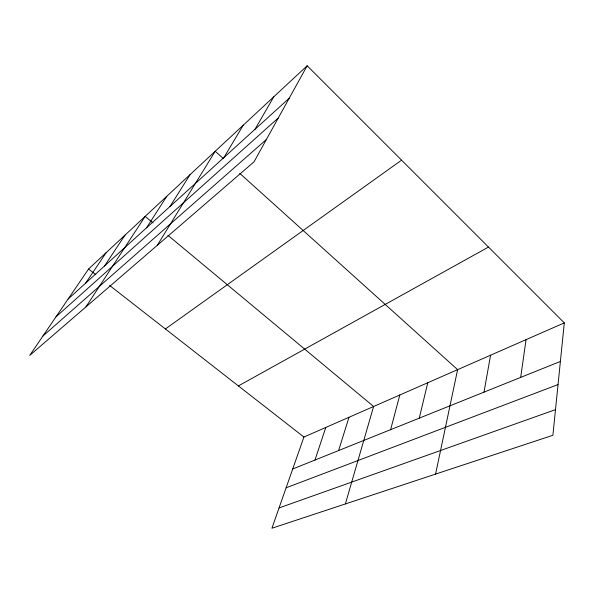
<?xml version="1.0" encoding="UTF-8"?>
<svg xmlns="http://www.w3.org/2000/svg" width="594" height="594" viewBox="0 0 594 594"><rect width="100%" height="100%" fill="white"/><g stroke="black" fill="none" stroke-linecap="round" stroke-linejoin="round"><path stroke-width="0.89" d="M564.3 322.884L552.895 435.276L271.933 528.237L303.913 437.043L564.3 322.884L307.165 65.763L88.558 269.015L29.7 355.435L254.024 161.835L307.165 65.763M520.686 377.398L526.046 339.657M483.991 392.144L490.577 355.205M435.58 474.086L457.61 369.654L239.805 173.411M419.275 418.146L427.762 382.744M390.607 429.662L399.821 394.995M345.381 503.935L373.611 406.482L167.946 235.328M338.61 450.556L348.982 417.285M314.969 460.053L325.787 427.45M255.019 129.277L273.797 96.792M223.879 157.566L243.258 125.178M157.276 245.329L215.214 151.255L223.411 158.643M169.966 206.534L190.087 174.614M146.48 227.866L166.81 196.258M85.944 306.898L145.174 216.379L153 222.891M104.507 265.993L125.015 235.12M85.67 283.1L106.185 252.628M68.087 299.072L289.204 98.233M55.955 316.892L278.296 117.946M42.909 336.033L266.357 139.531M165.399 328.965L401.574 160.172M238.387 385.922L488.483 247.074M292.701 469L560.387 361.449M286.1 487.823L558.041 384.57M279.046 507.944L555.501 409.637M88.558 269.015L95.82 274.68M109.608 285.439L303.913 437.043"/></g></svg>
